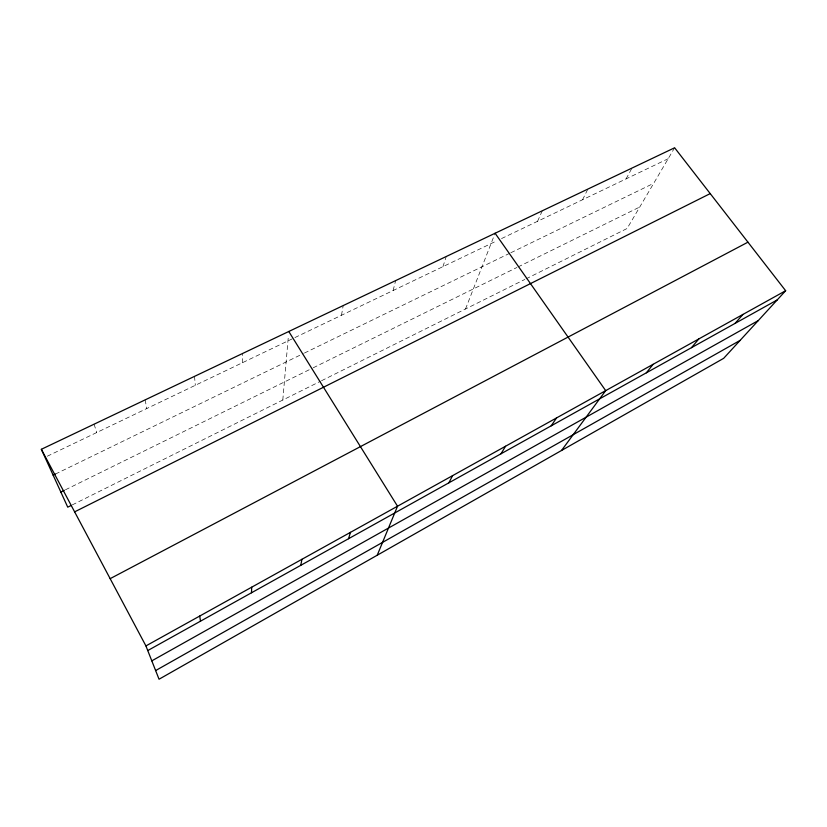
<?xml version="1.0" encoding="UTF-8"?>
<svg xmlns="http://www.w3.org/2000/svg" width="827" height="827" viewBox="0 0 827 827"><rect width="100%" height="100%" fill="white"/><g stroke="black" fill="none" stroke-linecap="round" stroke-linejoin="round"><path stroke-width="0.62" stroke-dasharray="4.13 3.1" d="M242.352 362.764L242.383 353.584M282.793 400.03L288.375 336.196M341.479 315.263L343.195 305.587M393.104 290.525L395.647 280.611M442.941 266.645L446.249 256.515M465.518 308.998L495.094 233.255M537.581 221.295L542.274 210.792M582.559 199.752L587.873 189.083M626.07 178.901L631.973 168.088M674.625 147.775L627.114 228.49L525.962 278.885M72.28 504.904L320.411 381.288M321.548 380.72L524.814 279.454M65.467 489.78L312.058 368.356M313.206 367.788L516.906 267.493M518.043 266.935L639.767 206.998M55.44 474.047L303.292 353.605M304.439 353.046L509.711 253.289M510.869 252.731L653.702 183.325M47.304 456.215L293.781 338.119M294.939 337.561L496.882 240.802M501.534 238.569L668.195 158.712M94.082 424.199L96.728 432.542M145.107 399.896L146.803 408.538M194.521 376.368L195.327 385.299"/><path stroke-width="1.24" d="M251.48 592.783L251.697 587.191M300.79 565.306L301.927 559.3M348.518 538.728L350.514 532.319M377.226 555.227L397.529 506.217L288.788 331.493M448.865 482.834L452.576 475.649M500.986 453.796L505.545 446.249M551.216 425.812L556.55 417.924M561.512 450.498L605.695 390.633L495.094 233.255M646.373 372.801L653.092 364.325M691.496 347.671L698.825 338.925M735.079 323.388L742.987 314.405M785.65 290.722L723.656 358.339L159.042 679.225L145.924 645.918L41.35 449.299L674.625 147.775L785.65 290.722L145.924 645.918M155.631 670.573L740.113 340.393M151.806 660.856L758.276 320.576M147.754 650.56L777.215 299.922M110.156 578.662L747.949 242.177M74.626 511.861L710.217 193.601M71.143 505.473L67.742 507.168L41.35 449.299M60.847 492.055L64.31 490.349M53.145 475.163L55.44 474.047M199.72 616.043L200.496 621.18"/></g></svg>
